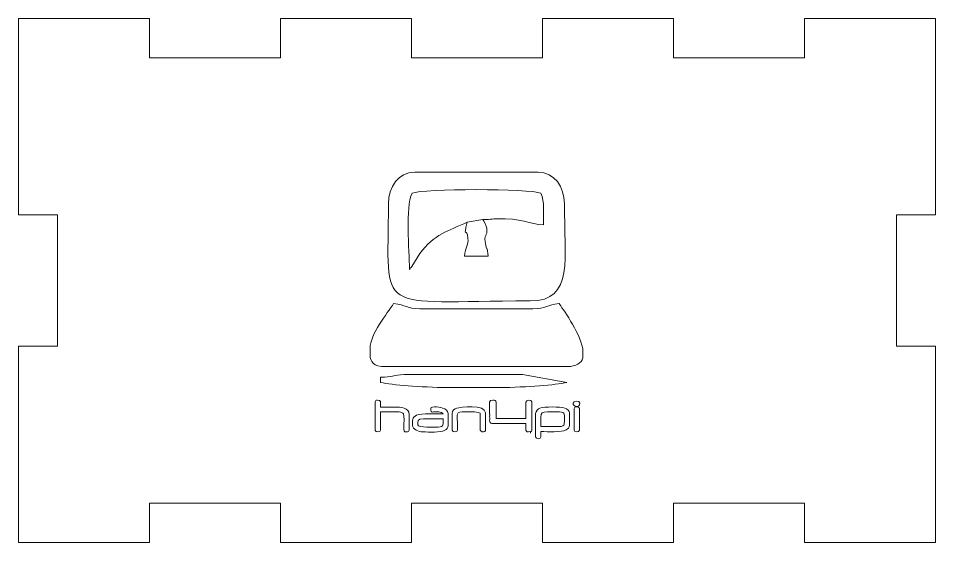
# Model space of a CAD drawing. Header units: centimetres. Extents: x -10.5 to 10.5, y -5.5 to 5.5.
# Drawn here: x 3.57 to 10.5, y 1.52 to 5.48 of the extents above; entities that cross this region are included whole.
import ezdxf

# ---------------------------------------------------------------- set-up
doc = ezdxf.new("R2010")
doc.units = ezdxf.units.CM
doc.header["$MEASUREMENT"] = 0
doc.layers.add('Laag 1', color=7, linetype='Continuous')

msp = doc.modelspace()

# ---------------------------------------------------------------- linework, layer by layer
at = {"layer": 'Laag 1', "color": 1, "lineweight": 9}
for points in [[(4.5566, 5.4827), (4.5566, 5.4827), (3.56604, 5.4827), (3.56604, 5.4827)], [(3.56604, 5.4827), (3.56604, 5.4827), (3.56604, 3.99685), (3.56604, 3.99685)], [(4.5566, 5.18553), (4.5566, 5.18553), (4.5566, 5.4827), (4.5566, 5.4827)], [(6.53774, 5.4827), (6.53774, 5.4827), (5.54717, 5.4827), (5.54717, 5.4827)], [(5.54717, 5.4827), (5.54717, 5.4827), (5.54717, 5.18553), (5.54717, 5.18553)], [(6.53774, 5.18553), (6.53774, 5.18553), (6.53774, 5.4827), (6.53774, 5.4827)], [(8.51887, 5.4827), (8.51887, 5.4827), (7.5283, 5.4827), (7.5283, 5.4827)], [(7.5283, 5.4827), (7.5283, 5.4827), (7.5283, 5.18553), (7.5283, 5.18553)], [(8.51887, 5.18553), (8.51887, 5.18553), (8.51887, 5.4827), (8.51887, 5.4827)], [(10.5, 5.4827), (10.5, 5.4827), (9.50943, 5.4827), (9.50943, 5.4827)], [(9.50943, 5.4827), (9.50943, 5.4827), (9.50943, 5.18553), (9.50943, 5.18553)], [(10.5, 3.99685), (10.5, 3.99685), (10.5, 5.4827), (10.5, 5.4827)], [(5.54717, 5.18553), (5.54717, 5.18553), (4.5566, 5.18553), (4.5566, 5.18553)], [(7.5283, 5.18553), (7.5283, 5.18553), (6.53774, 5.18553), (6.53774, 5.18553)], [(9.50943, 5.18553), (9.50943, 5.18553), (8.51887, 5.18553), (8.51887, 5.18553)], [(3.56604, 3.99685), (3.56604, 3.99685), (3.86321, 3.99685), (3.86321, 3.99685)], [(3.86321, 3.99685), (3.86321, 3.99685), (3.86321, 3.00629), (3.86321, 3.00629)], [(10.20283, 3.00629), (10.20283, 3.00629), (10.20283, 3.99685), (10.20283, 3.99685)], [(10.20283, 3.99685), (10.20283, 3.99685), (10.5, 3.99685), (10.5, 3.99685)], [(3.86321, 3.00629), (3.86321, 3.00629), (3.56604, 3.00629), (3.56604, 3.00629)], [(3.56604, 3.00629), (3.56604, 3.00629), (3.56604, 1.52044), (3.56604, 1.52044)], [(10.5, 3.00629), (10.5, 3.00629), (10.20283, 3.00629), (10.20283, 3.00629)], [(10.5, 1.52044), (10.5, 1.52044), (10.5, 3.00629), (10.5, 3.00629)], [(4.5566, 1.81761), (4.5566, 1.81761), (5.54717, 1.81761), (5.54717, 1.81761)], [(4.5566, 1.52044), (4.5566, 1.52044), (4.5566, 1.81761), (4.5566, 1.81761)], [(5.54717, 1.81761), (5.54717, 1.81761), (5.54717, 1.52044), (5.54717, 1.52044)], [(6.53774, 1.52044), (6.53774, 1.52044), (6.53774, 1.81761), (6.53774, 1.81761)], [(6.53774, 1.81761), (6.53774, 1.81761), (7.5283, 1.81761), (7.5283, 1.81761)], [(7.5283, 1.81761), (7.5283, 1.81761), (7.5283, 1.52044), (7.5283, 1.52044)], [(8.51887, 1.52044), (8.51887, 1.52044), (8.51887, 1.81761), (8.51887, 1.81761)], [(8.51887, 1.81761), (8.51887, 1.81761), (9.50943, 1.81761), (9.50943, 1.81761)], [(9.50943, 1.81761), (9.50943, 1.81761), (9.50943, 1.52044), (9.50943, 1.52044)], [(3.56604, 1.52044), (3.56604, 1.52044), (4.5566, 1.52044), (4.5566, 1.52044)], [(5.54717, 1.52044), (5.54717, 1.52044), (6.53774, 1.52044), (6.53774, 1.52044)], [(7.5283, 1.52044), (7.5283, 1.52044), (8.51887, 1.52044), (8.51887, 1.52044)], [(9.50943, 1.52044), (9.50943, 1.52044), (10.5, 1.52044), (10.5, 1.52044)]]:
    msp.add_open_spline(points, degree=3, dxfattribs=at)
at = {"layer": 'Laag 1', "color": 6, "lineweight": 9}
for points, knots in [([(6.3634, 4.08145), (6.3634, 3.22387), (6.24306, 3.347), (7.43532, 3.347), (7.43532, 3.347), (7.76836, 3.347), (7.69336, 3.67132), (7.69336, 4.08145), (7.69336, 4.08145), (7.69336, 4.20957), (7.61906, 4.31965), (7.49487, 4.31965), (7.49487, 4.31965), (7.49487, 4.31965), (6.56189, 4.31965), (6.56189, 4.31965), (6.56189, 4.31965), (6.4377, 4.31965), (6.3634, 4.20957), (6.3634, 4.08145)], [0, 0, 0, 0, 0.1666667, 0.1666667, 0.1666667, 0.1666667, 0.3333333, 0.3333333, 0.3333333, 0.3333333, 0.5, 0.5, 0.5, 0.5, 0.6666667, 0.6666667, 0.6666667, 0.6666667, 1, 1, 1, 1]), ([(6.95891, 3.9426), (6.95891, 3.9426), (7.07801, 3.96197), (7.07801, 3.96197), (7.07801, 3.96197), (7.1162, 3.96225), (7.15261, 3.96652), (7.18584, 3.9679), (7.18584, 3.9679), (7.36121, 3.97515), (7.43529, 3.92486), (7.53456, 3.92265), (7.53456, 3.92265), (7.53456, 4.01683), (7.54619, 4.09526), (7.5147, 4.16086), (7.5147, 4.16086), (7.43806, 4.19762), (6.6187, 4.19762), (6.54205, 4.16086), (6.54205, 4.16086), (6.49019, 4.05277), (6.52219, 3.7379), (6.52219, 3.5852), (6.52219, 3.5852), (6.52529, 3.58877), (6.52951, 3.59953), (6.53071, 3.59653), (6.53071, 3.59653), (6.53192, 3.5935), (6.53753, 3.60551), (6.53917, 3.60792), (6.53917, 3.60792), (6.53917, 3.60792), (6.60111, 3.70477), (6.60111, 3.70477), (6.60111, 3.70477), (6.70467, 3.85269), (6.82018, 3.87562), (6.95891, 3.9426)], [0, 0, 0, 0, 0.0909091, 0.0909091, 0.0909091, 0.0909091, 0.1818182, 0.1818182, 0.1818182, 0.1818182, 0.2727273, 0.2727273, 0.2727273, 0.2727273, 0.3636364, 0.3636364, 0.3636364, 0.3636364, 0.4545455, 0.4545455, 0.4545455, 0.4545455, 0.5454545, 0.5454545, 0.5454545, 0.5454545, 0.6363636, 0.6363636, 0.6363636, 0.6363636, 0.7272727, 0.7272727, 0.7272727, 0.7272727, 0.8181818, 0.8181818, 0.8181818, 0.8181818, 1, 1, 1, 1]), ([(6.95891, 3.9426), (6.92768, 3.80829), (6.95596, 3.91355), (6.96472, 3.81961), (6.96472, 3.81961), (6.96885, 3.77516), (6.94491, 3.75485), (6.93905, 3.68445), (6.93905, 3.68445), (6.93905, 3.68445), (7.1177, 3.68445), (7.1177, 3.68445), (7.1177, 3.68445), (7.11109, 3.76386), (7.10999, 3.72109), (7.09932, 3.76712), (7.09932, 3.76712), (7.07846, 3.85705), (7.11576, 3.83178), (7.10739, 3.89597), (7.10739, 3.89597), (7.10495, 3.91477), (7.08483, 3.94919), (7.07801, 3.96197), (7.07801, 3.96197), (7.07801, 3.96197), (6.95891, 3.9426), (6.95891, 3.9426)], [0, 0, 0, 0, 0.125, 0.125, 0.125, 0.125, 0.25, 0.25, 0.25, 0.25, 0.375, 0.375, 0.375, 0.375, 0.5, 0.5, 0.5, 0.5, 0.625, 0.625, 0.625, 0.625, 0.75, 0.75, 0.75, 0.75, 1, 1, 1, 1]), ([(6.22444, 2.98969), (6.22444, 2.98969), (6.22444, 2.98634), (6.22444, 2.98634), (6.22444, 2.98634), (6.22444, 2.98634), (6.22444, 2.9387), (6.22444, 2.9387), (6.22444, 2.9387), (6.22681, 2.88902), (6.24383, 2.85073), (6.34354, 2.85073), (6.34354, 2.85073), (6.34354, 2.85073), (7.71321, 2.85073), (7.71321, 2.85073), (7.71321, 2.85073), (7.78625, 2.85073), (7.8213, 2.87716), (7.83232, 2.91758), (7.83232, 2.91758), (7.83232, 2.91758), (7.83232, 2.98805), (7.83232, 2.98805), (7.83232, 2.98805), (7.80742, 3.1182), (7.67312, 3.29807), (7.65366, 3.32714), (7.65366, 3.32714), (7.56061, 3.31941), (7.5555, 3.28745), (7.45515, 3.28745), (7.45515, 3.28745), (7.45515, 3.28745), (6.6016, 3.28745), (6.6016, 3.28745), (6.6016, 3.28745), (6.50126, 3.28745), (6.49615, 3.31941), (6.40309, 3.32714), (6.40309, 3.32714), (6.35496, 3.25526), (6.22444, 3.09485), (6.22444, 2.98969)], [0, 0, 0, 0, 0.0833333, 0.0833333, 0.0833333, 0.0833333, 0.1666667, 0.1666667, 0.1666667, 0.1666667, 0.25, 0.25, 0.25, 0.25, 0.3333333, 0.3333333, 0.3333333, 0.3333333, 0.4166667, 0.4166667, 0.4166667, 0.4166667, 0.5, 0.5, 0.5, 0.5, 0.5833333, 0.5833333, 0.5833333, 0.5833333, 0.6666667, 0.6666667, 0.6666667, 0.6666667, 0.75, 0.75, 0.75, 0.75, 0.8333333, 0.8333333, 0.8333333, 0.8333333, 1, 1, 1, 1]), ([(6.30385, 2.77135), (6.30385, 2.77135), (6.30385, 2.73163), (6.30385, 2.73163), (6.30385, 2.73163), (6.39695, 2.70995), (6.59551, 2.69672), (6.81725, 2.69194), (6.81725, 2.69194), (6.81725, 2.69194), (7.19981, 2.69194), (7.19981, 2.69194), (7.19981, 2.69194), (7.42155, 2.69672), (7.62011, 2.70995), (7.71321, 2.73163), (7.71321, 2.73163), (7.71321, 2.73163), (7.3757, 2.79111), (7.3757, 2.79111), (7.3757, 2.79111), (7.3757, 2.79111), (6.48243, 2.79125), (6.48243, 2.79125), (6.48243, 2.79125), (6.40302, 2.7872), (6.38879, 2.77135), (6.30385, 2.77135)], [0, 0, 0, 0, 0.125, 0.125, 0.125, 0.125, 0.25, 0.25, 0.25, 0.25, 0.375, 0.375, 0.375, 0.375, 0.5, 0.5, 0.5, 0.5, 0.625, 0.625, 0.625, 0.625, 0.75, 0.75, 0.75, 0.75, 1, 1, 1, 1]), ([(6.2638, 2.58534), (6.2638, 2.58534), (6.2638, 2.36851), (6.2638, 2.36851), (6.2638, 2.36851), (6.2638, 2.35234), (6.30374, 2.35221), (6.30374, 2.37137), (6.30374, 2.37137), (6.30374, 2.37137), (6.30374, 2.50831), (6.30374, 2.50831), (6.30374, 2.50831), (6.30374, 2.50831), (6.44354, 2.50831), (6.44354, 2.50831), (6.44354, 2.50831), (6.45737, 2.50831), (6.47159, 2.50191), (6.47722, 2.49349), (6.47722, 2.49349), (6.48386, 2.48357), (6.48067, 2.41408), (6.48062, 2.39704), (6.48062, 2.39704), (6.48052, 2.36307), (6.47609, 2.3571), (6.5006, 2.3571), (6.5006, 2.3571), (6.51021, 2.3571), (6.52057, 2.36214), (6.52057, 2.37137), (6.52057, 2.37137), (6.52057, 2.37137), (6.52057, 2.48834), (6.52057, 2.48834), (6.52057, 2.48834), (6.52057, 2.54128), (6.45459, 2.54539), (6.41501, 2.54539), (6.41501, 2.54539), (6.41501, 2.54539), (6.30374, 2.54539), (6.30374, 2.54539), (6.30374, 2.54539), (6.30374, 2.58499), (6.30903, 2.59675), (6.28092, 2.59675), (6.28092, 2.59675), (6.27216, 2.59675), (6.2638, 2.59411), (6.2638, 2.58534)], [0, 0, 0, 0, 0.0714286, 0.0714286, 0.0714286, 0.0714286, 0.1428571, 0.1428571, 0.1428571, 0.1428571, 0.2142857, 0.2142857, 0.2142857, 0.2142857, 0.2857143, 0.2857143, 0.2857143, 0.2857143, 0.3571429, 0.3571429, 0.3571429, 0.3571429, 0.4285714, 0.4285714, 0.4285714, 0.4285714, 0.5, 0.5, 0.5, 0.5, 0.5714286, 0.5714286, 0.5714286, 0.5714286, 0.6428571, 0.6428571, 0.6428571, 0.6428571, 0.7142857, 0.7142857, 0.7142857, 0.7142857, 0.7857143, 0.7857143, 0.7857143, 0.7857143, 0.8571429, 0.8571429, 0.8571429, 0.8571429, 1, 1, 1, 1]), ([(7.12824, 2.4969), (7.12824, 2.484), (7.12947, 2.49843), (7.12978, 2.4877), (7.12978, 2.4877), (7.12978, 2.4877), (7.12824, 2.47122), (7.12824, 2.47122), (7.12824, 2.47122), (7.12824, 2.46525), (7.12977, 2.46525), (7.12982, 2.45908), (7.12982, 2.45908), (7.12987, 2.45251), (7.12885, 2.45398), (7.12837, 2.4451), (7.12837, 2.4451), (7.12777, 2.43384), (7.1318, 2.41987), (7.14536, 2.41987), (7.14536, 2.41987), (7.14536, 2.41987), (7.40213, 2.41987), (7.40213, 2.41987), (7.40213, 2.41987), (7.40213, 2.37824), (7.3925, 2.34909), (7.43668, 2.35949), (7.43668, 2.35949), (7.44442, 2.36132), (7.44777, 2.35965), (7.44777, 2.36851), (7.44777, 2.36851), (7.44777, 2.36851), (7.44777, 2.58534), (7.44777, 2.58534), (7.44777, 2.58534), (7.44777, 2.60295), (7.40213, 2.59972), (7.40213, 2.58248), (7.40213, 2.58248), (7.40213, 2.58248), (7.40213, 2.45981), (7.40213, 2.45981), (7.40213, 2.45981), (7.40213, 2.45981), (7.17674, 2.45981), (7.17674, 2.45981), (7.17674, 2.45981), (7.17674, 2.45981), (7.17674, 2.58248), (7.17674, 2.58248), (7.17674, 2.58248), (7.17674, 2.59332), (7.1646, 2.59675), (7.15392, 2.59675), (7.15392, 2.59675), (7.12122, 2.59675), (7.12776, 2.58123), (7.12819, 2.52529), (7.12819, 2.52529), (7.12819, 2.52529), (7.12824, 2.4969), (7.12824, 2.4969)], [0, 0, 0, 0, 0.0588235, 0.0588235, 0.0588235, 0.0588235, 0.1176471, 0.1176471, 0.1176471, 0.1176471, 0.1764706, 0.1764706, 0.1764706, 0.1764706, 0.2352941, 0.2352941, 0.2352941, 0.2352941, 0.2941176, 0.2941176, 0.2941176, 0.2941176, 0.3529412, 0.3529412, 0.3529412, 0.3529412, 0.4117647, 0.4117647, 0.4117647, 0.4117647, 0.4705882, 0.4705882, 0.4705882, 0.4705882, 0.5294118, 0.5294118, 0.5294118, 0.5294118, 0.5882353, 0.5882353, 0.5882353, 0.5882353, 0.6470588, 0.6470588, 0.6470588, 0.6470588, 0.7058824, 0.7058824, 0.7058824, 0.7058824, 0.7647059, 0.7647059, 0.7647059, 0.7647059, 0.8235294, 0.8235294, 0.8235294, 0.8235294, 0.8823529, 0.8823529, 0.8823529, 0.8823529, 1, 1, 1, 1]), ([(7.75875, 2.57392), (7.75875, 2.54529), (7.8101, 2.53461), (7.8101, 2.57392), (7.8101, 2.57392), (7.8101, 2.60025), (7.75875, 2.59156), (7.75875, 2.57392)], [0, 0, 0, 0, 0.3333333, 0.3333333, 0.3333333, 0.3333333, 1, 1, 1, 1]), ([(6.68319, 2.53398), (6.68319, 2.49056), (6.69757, 2.51566), (6.74388, 2.50912), (6.74388, 2.50912), (6.75855, 2.50705), (6.77094, 2.50359), (6.77733, 2.49404), (6.77733, 2.49404), (6.72771, 2.49404), (6.61269, 2.50045), (6.57676, 2.4835), (6.57676, 2.4835), (6.54025, 2.46627), (6.54624, 2.445), (6.54624, 2.4056), (6.54624, 2.4056), (6.54624, 2.37878), (6.59366, 2.3571), (6.62327, 2.3571), (6.62327, 2.3571), (6.67225, 2.3571), (6.75546, 2.35019), (6.79079, 2.36932), (6.79079, 2.36932), (6.80436, 2.37667), (6.81442, 2.38567), (6.81442, 2.4056), (6.81442, 2.4056), (6.81442, 2.48659), (6.82764, 2.52212), (6.77272, 2.53793), (6.77272, 2.53793), (6.77071, 2.53851), (6.68319, 2.55927), (6.68319, 2.53398)], [0, 0, 0, 0, 0.1, 0.1, 0.1, 0.1, 0.2, 0.2, 0.2, 0.2, 0.3, 0.3, 0.3, 0.3, 0.4, 0.4, 0.4, 0.4, 0.5, 0.5, 0.5, 0.5, 0.6, 0.6, 0.6, 0.6, 0.7, 0.7, 0.7, 0.7, 0.8, 0.8, 0.8, 0.8, 1, 1, 1, 1]), ([(6.8458, 2.4969), (6.8458, 2.4969), (6.8458, 2.37137), (6.8458, 2.37137), (6.8458, 2.37137), (6.8458, 2.35102), (6.88574, 2.35393), (6.88574, 2.37137), (6.88574, 2.37137), (6.88574, 2.38566), (6.88586, 2.39997), (6.88584, 2.41426), (6.88584, 2.41426), (6.88577, 2.46698), (6.86436, 2.50831), (6.91998, 2.50831), (6.91998, 2.50831), (6.96476, 2.50831), (7.0289, 2.51457), (7.05692, 2.49975), (7.05692, 2.49975), (7.05692, 2.49975), (7.0567, 2.37971), (7.0567, 2.37971), (7.0567, 2.37971), (7.05724, 2.36937), (7.05602, 2.37106), (7.06154, 2.36457), (7.06154, 2.36457), (7.07269, 2.35148), (7.09686, 2.35604), (7.09686, 2.36851), (7.09686, 2.36851), (7.09686, 2.36851), (7.09686, 2.5026), (7.09686, 2.5026), (7.09686, 2.5026), (7.09686, 2.56549), (6.90109, 2.54497), (6.87994, 2.53694), (6.87994, 2.53694), (6.86213, 2.53017), (6.8458, 2.5213), (6.8458, 2.4969)], [0, 0, 0, 0, 0.0833333, 0.0833333, 0.0833333, 0.0833333, 0.1666667, 0.1666667, 0.1666667, 0.1666667, 0.25, 0.25, 0.25, 0.25, 0.3333333, 0.3333333, 0.3333333, 0.3333333, 0.4166667, 0.4166667, 0.4166667, 0.4166667, 0.5, 0.5, 0.5, 0.5, 0.5833333, 0.5833333, 0.5833333, 0.5833333, 0.6666667, 0.6666667, 0.6666667, 0.6666667, 0.75, 0.75, 0.75, 0.75, 0.8333333, 0.8333333, 0.8333333, 0.8333333, 1, 1, 1, 1]), ([(7.4763, 2.4969), (7.4763, 2.4969), (7.4763, 2.32001), (7.4763, 2.32001), (7.4763, 2.32001), (7.4763, 2.29961), (7.51625, 2.30198), (7.51625, 2.32001), (7.51625, 2.32001), (7.51625, 2.32001), (7.51625, 2.35995), (7.51625, 2.35995), (7.51625, 2.35995), (7.56866, 2.35995), (7.66987, 2.35265), (7.70699, 2.37177), (7.70699, 2.37177), (7.71731, 2.37709), (7.73307, 2.39239), (7.73307, 2.40845), (7.73307, 2.40845), (7.73307, 2.40845), (7.73307, 2.5026), (7.73307, 2.5026), (7.73307, 2.5026), (7.73307, 2.51302), (7.71455, 2.53122), (7.69641, 2.53727), (7.69641, 2.53727), (7.66236, 2.54863), (7.54231, 2.54955), (7.50793, 2.53659), (7.50793, 2.53659), (7.49516, 2.53178), (7.4763, 2.5145), (7.4763, 2.4969)], [0, 0, 0, 0, 0.1, 0.1, 0.1, 0.1, 0.2, 0.2, 0.2, 0.2, 0.3, 0.3, 0.3, 0.3, 0.4, 0.4, 0.4, 0.4, 0.5, 0.5, 0.5, 0.5, 0.6, 0.6, 0.6, 0.6, 0.7, 0.7, 0.7, 0.7, 0.8, 0.8, 0.8, 0.8, 1, 1, 1, 1]), ([(7.65889, 2.39704), (7.65889, 2.39704), (7.51625, 2.39704), (7.51625, 2.39704), (7.51625, 2.39704), (7.51625, 2.52531), (7.49166, 2.50831), (7.65604, 2.50831), (7.65604, 2.50831), (7.70388, 2.50831), (7.69313, 2.49264), (7.69313, 2.41701), (7.69313, 2.41701), (7.69313, 2.4047), (7.67271, 2.39704), (7.65889, 2.39704)], [0, 0, 0, 0, 0.2, 0.2, 0.2, 0.2, 0.4, 0.4, 0.4, 0.4, 0.6, 0.6, 0.6, 0.6, 1, 1, 1, 1]), ([(7.7673, 2.53398), (7.7673, 2.53398), (7.7673, 2.37137), (7.7673, 2.37137), (7.7673, 2.37137), (7.7673, 2.35184), (7.80724, 2.35184), (7.80724, 2.37137), (7.80724, 2.37137), (7.80724, 2.37137), (7.80724, 2.53398), (7.80724, 2.53398), (7.80724, 2.53398), (7.80724, 2.55048), (7.7673, 2.55048), (7.7673, 2.53398)], [0, 0, 0, 0, 0.2, 0.2, 0.2, 0.2, 0.4, 0.4, 0.4, 0.4, 0.6, 0.6, 0.6, 0.6, 1, 1, 1, 1]), ([(6.74024, 2.39419), (6.71393, 2.39419), (6.58619, 2.38576), (6.58619, 2.41131), (6.58619, 2.41131), (6.58619, 2.43462), (6.57874, 2.45695), (6.62898, 2.45695), (6.62898, 2.45695), (6.62898, 2.45695), (6.77733, 2.45695), (6.77733, 2.45695), (6.77733, 2.45695), (6.77733, 2.41598), (6.7844, 2.39419), (6.74024, 2.39419)], [0, 0, 0, 0, 0.2, 0.2, 0.2, 0.2, 0.4, 0.4, 0.4, 0.4, 0.6, 0.6, 0.6, 0.6, 1, 1, 1, 1]), ([(7.43636, 2.35139), (7.43636, 2.34431), (7.44092, 2.35067), (7.43813, 2.35139), (7.43813, 2.35139), (7.4381, 2.3514), (7.43636, 2.35949), (7.43636, 2.35139)], [0, 0, 0, 0, 0.3333333, 0.3333333, 0.3333333, 0.3333333, 1, 1, 1, 1])]:
    msp.add_open_spline(points, degree=3, knots=knots, dxfattribs=at)

doc.saveas('drawing.dxf')
